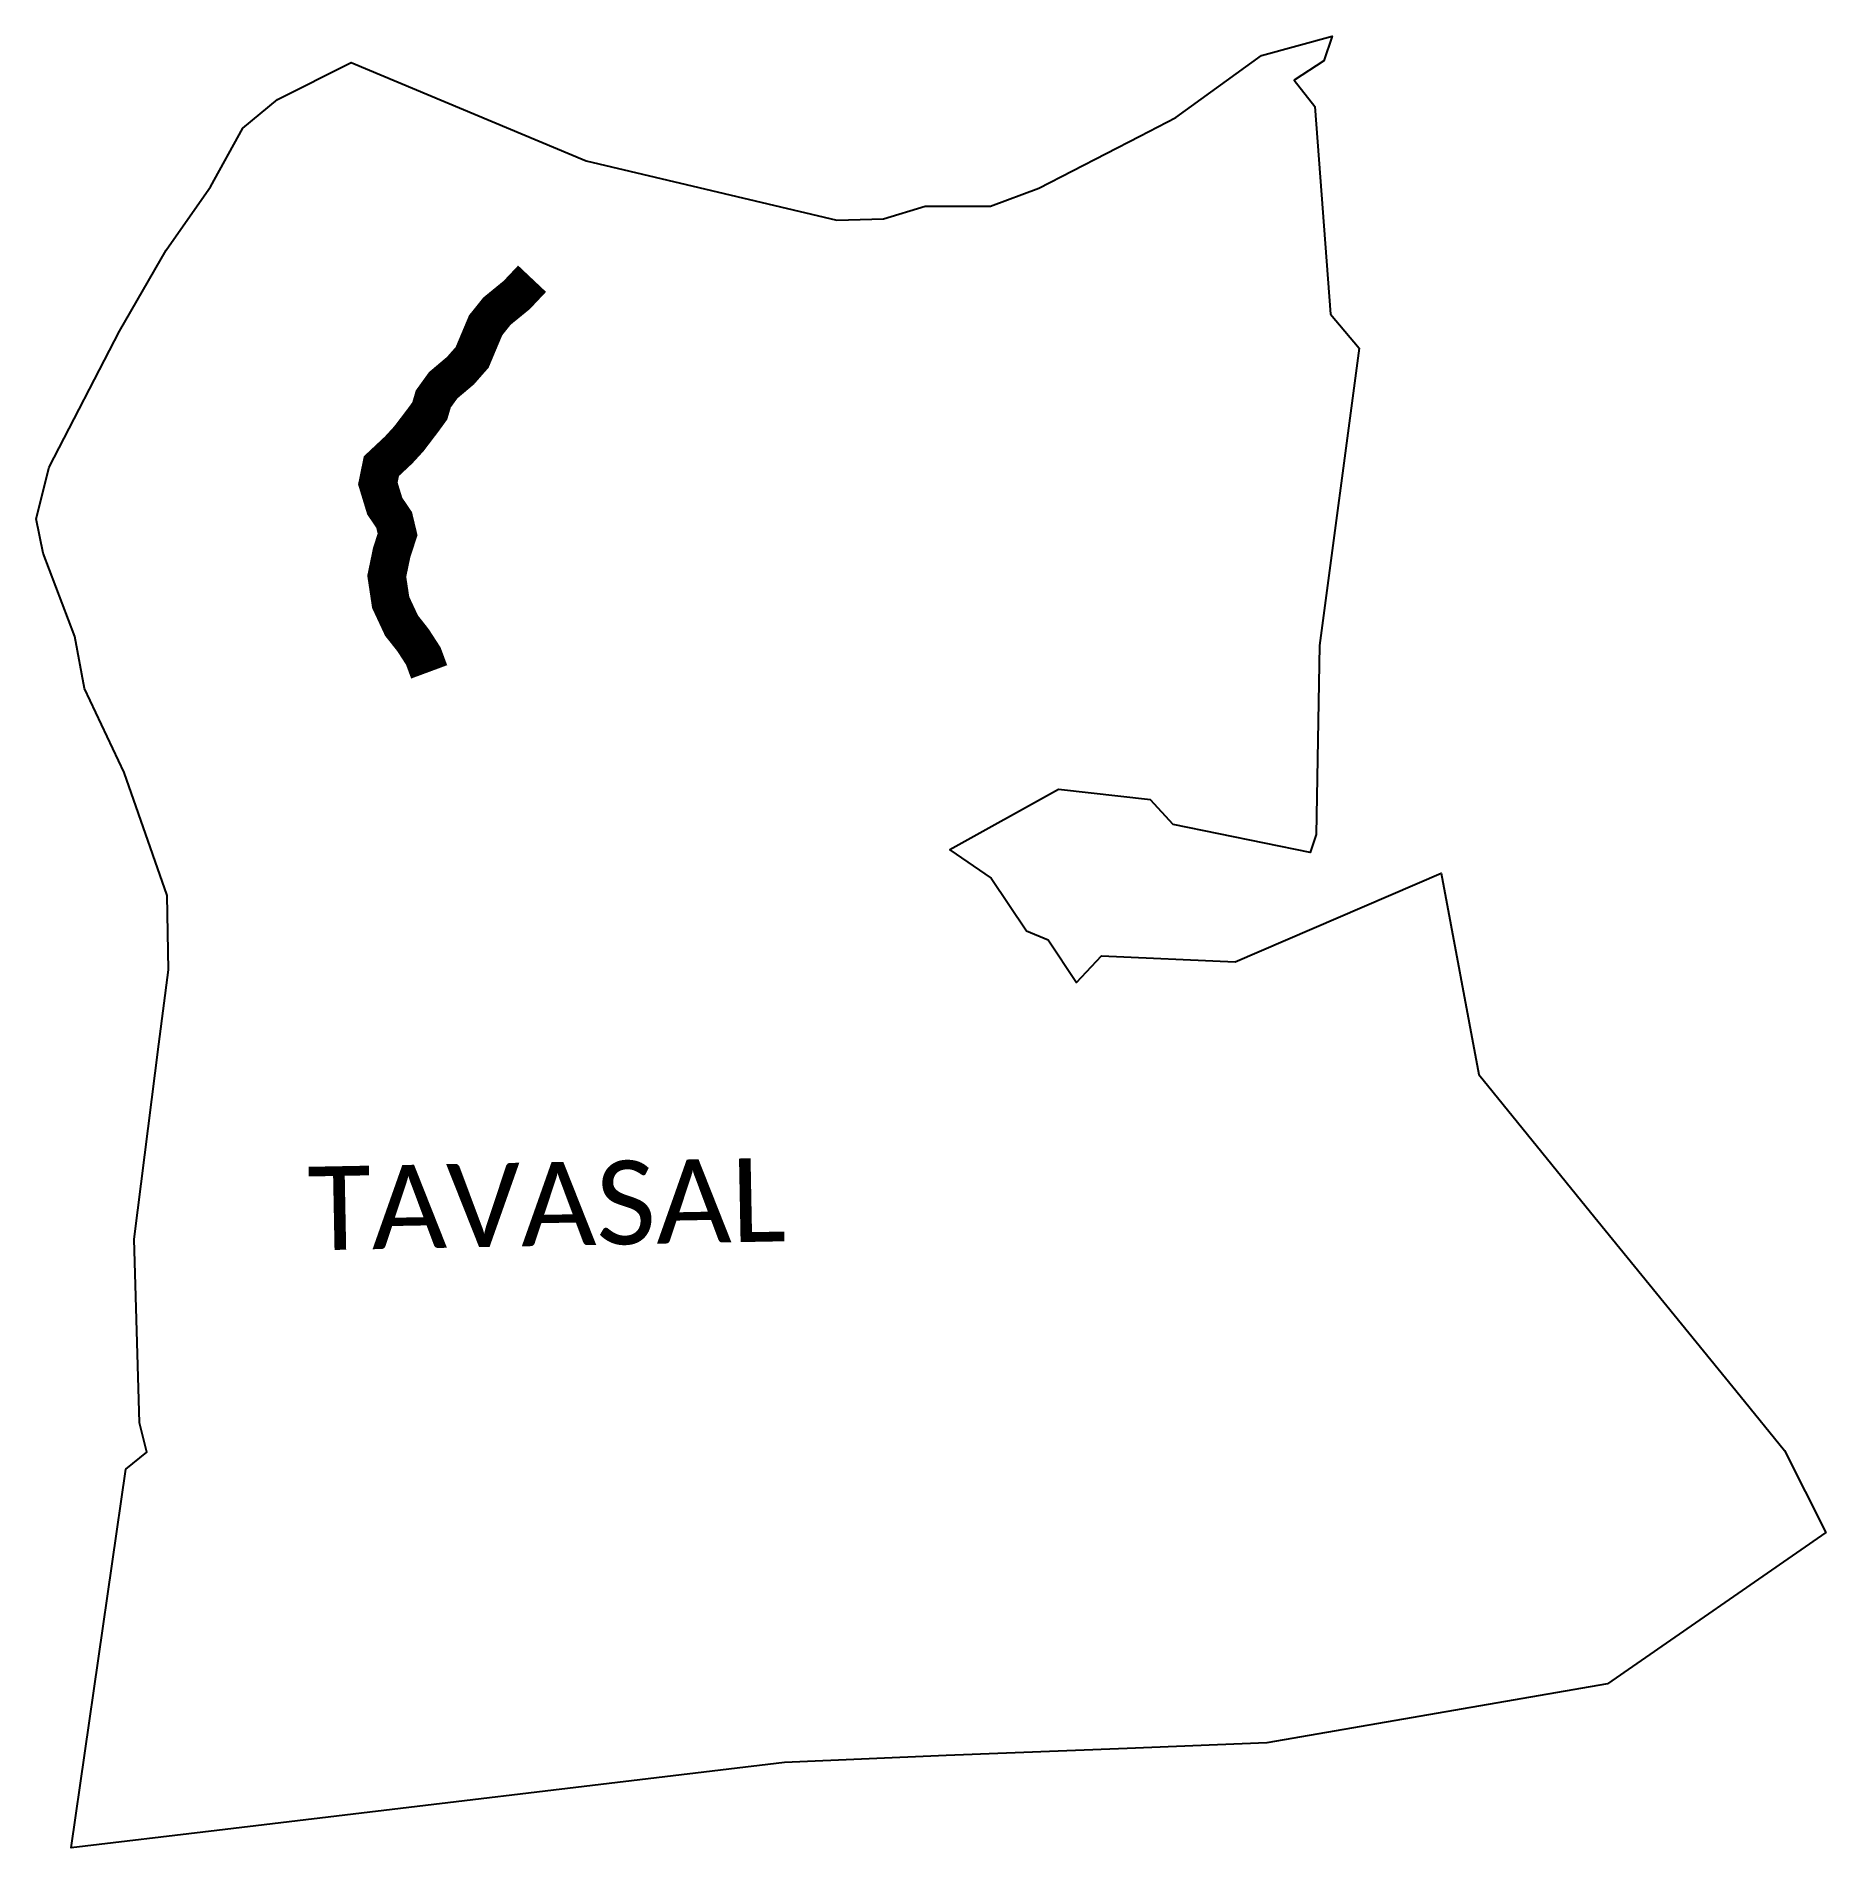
# Model space of a CAD drawing. Header units: metres. Extents: x 312439 to 314767, y 1912286 to 1914642.
import ezdxf

# ---------------------------------------------------------------- set-up
doc = ezdxf.new("R2010")
doc.units = ezdxf.units.M
doc.layers.add('NATURALLY PROTECTED', color=3, linetype='Continuous')
doc.layers.add('VILLAGE NAME', color=250, linetype='Continuous')
doc.styles.get("Standard").update_dxf_attribs({"font": 'simplex.shx'})

msp = doc.modelspace()

# ---------------------------------------------------------------- linework, layer by layer
at = {"color": 4, "flags": 128}
for points in [[(314160.1, 1914236), (314108.6, 1913849.4), (314104.3, 1913603.7), (314096.6, 1913579.9), (313918.4, 1913616.6), (313888.8, 1913648.5), (313769.1, 1913662.2), (313627.8, 1913583.4), (313681.3, 1913546.9), (313727.6, 1913478), (313755.5, 1913466.5), (313792.3, 1913411.1), (313825.1, 1913445.8), (313998.9, 1913438), (314266.9, 1913553.4), (314315.9, 1913291.3), (314461.4, 1913112.4), (314655.9, 1912873.5), (314713.8, 1912802.3), (314767.5, 1912695.6), (314483.6, 1912498.8), (314040.3, 1912421.8), (313858.2, 1912414.8), (313622.9, 1912405.7), (313412.5, 1912396.4), (312673.7, 1912308.1), (312484.3, 1912285.5), (312555.5, 1912778.1), (312582.5, 1912800), (312573.2, 1912838.4), (312566.3, 1913077.1), (312598.4, 1913330.8), (312610.7, 1913427.5), (312609.2, 1913524.3), (312553.1, 1913684), (312501.5, 1913793.5), (312489.2, 1913861.1), (312448, 1913969.6), (312438.7, 1914014), (312455.6, 1914081.4), (312547, 1914258.3), (312607.8, 1914363.5), (312654.3, 1914429.7), (312665.6, 1914445.8), (312707.7, 1914522.4), (312752.8, 1914559.5), (312848.4, 1914607.6), (313154.3, 1914479.9), (313480.5, 1914402.6), (313541.3, 1914404.2), (313595.7, 1914420.9), (313680.6, 1914420.6), (313743.3, 1914444.3), (313874.9, 1914511.9), (313921.8, 1914536.1), (314033.3, 1914616.8), (314125.2, 1914641.8), (314114.3, 1914610), (314075.6, 1914584.7), (314102.5, 1914550.6), (314123.1, 1914280.4)], [(314123.1, 1914280.4), (314160.1, 1914236)]]:
    msp.add_lwpolyline(points, dxfattribs=at)
at = {"layer": 'NATURALLY PROTECTED', "const_width": 50, "flags": 128}
msp.add_lwpolyline([(313084, 1914326.4), (313064, 1914305.2), (313061.9, 1914303.5), (313038.4, 1914284.3), (313023.6, 1914265.9), (313006, 1914224.1), (312990.8, 1914206.8), (312968.3, 1914187.8), (312955.4, 1914169.9), (312950.9, 1914154.5), (312942.1, 1914142.4), (312923.6, 1914118.1), (312910.3, 1914103.6), (312887.9, 1914082.6), (312883.3, 1914060.1), (312892.3, 1914030.6), (312904.5, 1914012.6), (312909, 1913993.9), (312901.3, 1913970.2), (312894.9, 1913939.4), (312900, 1913905.4), (312914.1, 1913875.2), (312926.6, 1913859.4), (312929.5, 1913855.6), (312942.5, 1913835.5), (312950.1, 1913815)], dxfattribs=at)

# ---------------------------------------------------------------- texts
at = {"layer": 'VILLAGE NAME', "insert": (312791.1, 1913171.2), "char_height": 108.748, "attachment_point": 1, "rotation": 1.1028}
msp.add_mtext_dynamic_manual_height_columns('{\\fCalibri|b0|i0|c0|p34;TAVASAL}', width=1571.314, gutter_width=543.7, heights=[0], dxfattribs=at)

doc.saveas('drawing.dxf')
